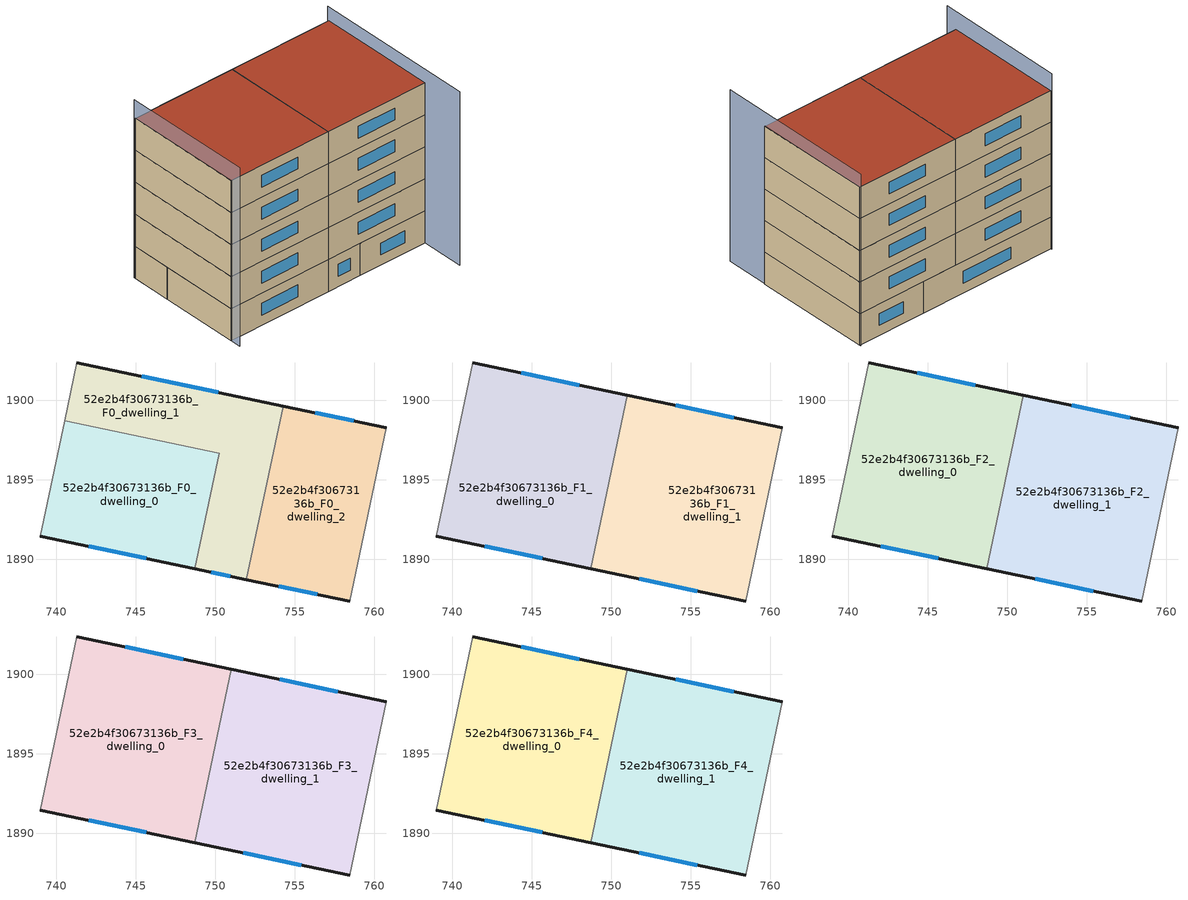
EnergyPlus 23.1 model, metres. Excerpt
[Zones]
52e2b4f30673136b_F0_dwelling_0
 floor ground (EU_floor_Construction): 750.24,1896.69 748.71,1889.42 738.97,1891.47 740.52,1898.73 z0
 wall outside (EU_wall_Construction): 738.97,1891.47 748.71,1889.42 z0:3
 wall adiabatic (EU_wall_Construction): 740.52,1898.73 738.97,1891.47 z0:3
 wall to 52e2b4f30673136b_F0_dwelling_1 (EU_wall_Construction): 748.71,1889.42 750.24,1896.69 740.52,1898.73 z0:3
 window (EU_Window_Construction): 742.03,1890.82 745.66,1890.06 z0.94:2.06
52e2b4f30673136b_F0_dwelling_1
 floor ground (EU_floor_Construction): 754.26,1899.64 751.96,1888.73 748.71,1889.42 750.24,1896.69 740.52,1898.73 741.3,1902.37 z0
 wall outside (EU_wall_Construction): 754.26,1899.64 741.3,1902.37 / 748.71,1889.42 751.96,1888.73 z0:3
 wall adiabatic (EU_wall_Construction): 741.3,1902.37 740.52,1898.73 z0:3
 wall to 52e2b4f30673136b_F0_dwelling_2 (EU_wall_Construction): 751.96,1888.73 754.26,1899.64 z0:3
 window (EU_Window_Construction): 750.19,1900.5 745.36,1901.52 / 749.73,1889.2 750.94,1888.95 z0.94:2.06
52e2b4f30673136b_F0_dwelling_2
 floor ground (EU_floor_Construction): 760.73,1898.28 758.45,1887.37 751.96,1888.73 754.26,1899.64 z0
 wall outside (EU_wall_Construction): 760.73,1898.28 754.26,1899.64 / 751.96,1888.73 758.45,1887.37 z0:3
 wall adiabatic (EU_wall_Construction): 758.45,1887.37 760.73,1898.28 z0:3
 window (EU_Window_Construction): 758.7,1898.71 756.29,1899.22 / 753.99,1888.3 756.42,1887.79 z0.94:2.06
52e2b4f30673136b_F1_dwelling_0
 floor to 52e2b4f30673136b_F0_dwelling_0 (EU_floor_Construction): 750.24,1896.69 748.71,1889.42 738.97,1891.47 740.52,1898.73 z3
 floor to 52e2b4f30673136b_F0_dwelling_1 (EU_floor_Construction): 751.01,1900.33 748.71,1889.42 750.24,1896.69 740.52,1898.73 741.3,1902.37 z3
 wall outside (EU_wall_Construction): 738.97,1891.47 748.71,1889.42 / 751.01,1900.33 741.3,1902.37 z3:6
 wall adiabatic (EU_wall_Construction): 741.3,1902.37 738.97,1891.47 z3:6
 wall to 52e2b4f30673136b_F1_dwelling_1 (EU_wall_Construction): 748.71,1889.42 751.01,1900.33 z3:6
 window (EU_Window_Construction): 742.03,1890.82 745.66,1890.06 / 747.97,1900.97 744.34,1901.73 z3.94:5.06
52e2b4f30673136b_F1_dwelling_1
 floor to 52e2b4f30673136b_F0_dwelling_1 (EU_floor_Construction): 754.25,1899.64 751.96,1888.73 748.71,1889.42 751.01,1900.33 z3
 floor to 52e2b4f30673136b_F0_dwelling_2 (EU_floor_Construction): 760.73,1898.28 758.45,1887.37 751.96,1888.73 754.25,1899.64 z3
 wall outside (EU_wall_Construction): 748.71,1889.42 758.45,1887.37 / 760.73,1898.28 751.01,1900.33 z3:6
 wall adiabatic (EU_wall_Construction): 758.45,1887.37 760.73,1898.28 z3:6
 window (EU_Window_Construction): 751.77,1888.77 755.4,1888.01 / 757.69,1898.92 754.06,1899.69 z3.94:5.06
52e2b4f30673136b_F2_dwelling_0
 floor to 52e2b4f30673136b_F1_dwelling_0 (EU_floor_Construction): 751.01,1900.33 748.71,1889.42 738.97,1891.47 741.3,1902.37 z6
 wall outside (EU_wall_Construction): 738.97,1891.47 748.71,1889.42 / 751.01,1900.33 741.3,1902.37 z6:9
 wall adiabatic (EU_wall_Construction): 741.3,1902.37 738.97,1891.47 z6:9
 wall to 52e2b4f30673136b_F2_dwelling_1 (EU_wall_Construction): 748.71,1889.42 751.01,1900.33 z6:9
 window (EU_Window_Construction): 742.03,1890.82 745.66,1890.06 / 747.97,1900.97 744.34,1901.73 z6.94:8.06
52e2b4f30673136b_F2_dwelling_1
 floor to 52e2b4f30673136b_F1_dwelling_1 (EU_floor_Construction): 760.73,1898.28 758.45,1887.37 748.71,1889.42 751.01,1900.33 z6
 wall outside (EU_wall_Construction): 748.71,1889.42 758.45,1887.37 / 760.73,1898.28 751.01,1900.33 z6:9
 wall adiabatic (EU_wall_Construction): 758.45,1887.37 760.73,1898.28 z6:9
 window (EU_Window_Construction): 751.77,1888.77 755.4,1888.01 / 757.69,1898.92 754.06,1899.69 z6.94:8.06
52e2b4f30673136b_F3_dwelling_0
 floor to 52e2b4f30673136b_F2_dwelling_0 (EU_floor_Construction): 751.01,1900.33 748.71,1889.42 738.97,1891.47 741.3,1902.37 z9
 wall outside (EU_wall_Construction): 738.97,1891.47 748.71,1889.42 / 751.01,1900.33 741.3,1902.37 z9:12
 wall adiabatic (EU_wall_Construction): 741.3,1902.37 738.97,1891.47 z9:12
 wall to 52e2b4f30673136b_F3_dwelling_1 (EU_wall_Construction): 748.71,1889.42 751.01,1900.33 z9:12
 window (EU_Window_Construction): 742.03,1890.82 745.66,1890.06 / 747.97,1900.97 744.34,1901.73 z9.94:11.06
52e2b4f30673136b_F3_dwelling_1
 floor to 52e2b4f30673136b_F2_dwelling_1 (EU_floor_Construction): 760.73,1898.28 758.45,1887.37 748.71,1889.42 751.01,1900.33 z9
 wall outside (EU_wall_Construction): 748.71,1889.42 758.45,1887.37 / 760.73,1898.28 751.01,1900.33 z9:12
 wall adiabatic (EU_wall_Construction): 758.45,1887.37 760.73,1898.28 z9:12
 window (EU_Window_Construction): 751.77,1888.77 755.4,1888.01 / 757.69,1898.92 754.06,1899.69 z9.94:11.06
52e2b4f30673136b_F4_dwelling_0
 floor to 52e2b4f30673136b_F3_dwelling_0 (EU_floor_Construction): 751.01,1900.33 748.71,1889.42 738.97,1891.47 741.3,1902.37 z12
 wall outside (EU_wall_Construction): 738.97,1891.47 748.71,1889.42 / 751.01,1900.33 741.3,1902.37 z12:15
 wall adiabatic (EU_wall_Construction): 741.3,1902.37 738.97,1891.47 z12:15
 wall to 52e2b4f30673136b_F4_dwelling_1 (EU_wall_Construction): 748.71,1889.42 751.01,1900.33 z12:15
 window (EU_Window_Construction): 742.03,1890.82 745.66,1890.06 / 747.97,1900.97 744.34,1901.73 z12.94:14.06
 roof outside (EU_roof_Construction): 748.71,1889.42 751.01,1900.33 741.3,1902.37 738.97,1891.47 z15
52e2b4f30673136b_F4_dwelling_1
 floor to 52e2b4f30673136b_F3_dwelling_1 (EU_floor_Construction): 760.73,1898.28 758.45,1887.37 748.71,1889.42 751.01,1900.33 z12
 wall outside (EU_wall_Construction): 748.71,1889.42 758.45,1887.37 / 760.73,1898.28 751.01,1900.33 z12:15
 wall adiabatic (EU_wall_Construction): 758.45,1887.37 760.73,1898.28 z12:15
 window (EU_Window_Construction): 751.77,1888.77 755.4,1888.01 / 757.69,1898.92 754.06,1899.69 z12.94:14.06
 roof outside (EU_roof_Construction): 758.45,1887.37 760.73,1898.28 751.01,1900.33 748.71,1889.42 z15
shading: 757.57,1883.39 760.76,1898.4 z0:16.3; 741.32,1902.49 738.8,1890.49 z0:16.7
[Building]
EU S2 Campaign: North Axis=0; Terrain=City; Solar Distribution=FullExterior
[Site:Location]
Vienna: Latitude=48; Longitude=16.5; Time Zone=1; Elevation=183
[SizingPeriod:WeatherFileDays]
AnnualSizingPeriod: Begin Month=1; Begin Day of Month=1; End Month=12; End Day of Month=31; Day of Week for Start Day=Monday; Use Weather File Daylight Saving Period=No; Use Weather File Rain and Snow Indicators=No
[MATERIAL]
EU_InternalMass_Material: Roughness=MediumRough; Thickness=0.1; Conductivity=1; Density=1800; Specific Heat=900; Thermal Absorptance=0.9; Solar Absorptance=0.7; Visible Absorptance=0.7
[MATERIAL:NOMASS] Roughness=MediumRough; Thermal Absorptance=0.9; Solar Absorptance=0.7; Visible Absorptance=0.7
Name | Thermal Resistance
EU_wall_NoMass | 0.914258
EU_roof_NoMass | 0.954009
EU_floor_NoMass | 1.09711
[WINDOWMATERIAL:SIMPLEGLAZINGSYSTEM]
EU_Window_SimpleGlazing: UFactor=2.09642; Solar Heat Gain Coefficient=0.65; Visible Transmittance=0.65
[CONSTRUCTION]
EU_wall_Construction: EU_wall_NoMass
EU_roof_Construction: EU_roof_NoMass
EU_floor_Construction: EU_floor_NoMass
EU_Window_Construction: EU_Window_SimpleGlazing
EU_InternalMass_Construction: EU_InternalMass_Material
[ZONE] Type=1; Multiplier=1; Ceiling Height=autocalculate; Floor Area=autocalculate; Part of Total Floor Area=Yes
Name | Volume
52e2b4f30673136b_F0_dwelling_0; 52e2b4f30673136b_F0_dwelling_2 | 221.692
52e2b4f30673136b_F1_dwelling_0 | 332.505
52e2b4f30673136b_F2_dwelling_0; 52e2b4f30673136b_F3_dwelling_0; 52e2b4f30673136b_F4_dwelling_0 | 332.51
52e2b4f30673136b_F0_dwelling_1 | 221.685
52e2b4f30673136b_F1_dwelling_1; 52e2b4f30673136b_F2_dwelling_1; 52e2b4f30673136b_F3_dwelling_1; 52e2b4f30673136b_F4_dwelling_1 | 332.561
[INTERNALMASS] Construction=EU_InternalMass_Construction
Name | Zone or ZoneList | Surface Area
52e2b4f30673136b_F0_dwelling_0_EU_InternalMass | 52e2b4f30673136b_F0_dwelling_0 | 73.8962
52e2b4f30673136b_F0_dwelling_1_EU_InternalMass | 52e2b4f30673136b_F0_dwelling_1 | 73.8952
52e2b4f30673136b_F0_dwelling_2_EU_InternalMass | 52e2b4f30673136b_F0_dwelling_2 | 73.8998
52e2b4f30673136b_F1_dwelling_0_EU_InternalMass | 52e2b4f30673136b_F1_dwelling_0 | 110.841
52e2b4f30673136b_F1_dwelling_1_EU_InternalMass | 52e2b4f30673136b_F1_dwelling_1 | 110.847
52e2b4f30673136b_F2_dwelling_0_EU_InternalMass | 52e2b4f30673136b_F2_dwelling_0 | 110.841
52e2b4f30673136b_F2_dwelling_1_EU_InternalMass | 52e2b4f30673136b_F2_dwelling_1 | 110.847
52e2b4f30673136b_F3_dwelling_0_EU_InternalMass | 52e2b4f30673136b_F3_dwelling_0 | 110.841
52e2b4f30673136b_F3_dwelling_1_EU_InternalMass | 52e2b4f30673136b_F3_dwelling_1 | 110.847
52e2b4f30673136b_F4_dwelling_0_EU_InternalMass | 52e2b4f30673136b_F4_dwelling_0 | 110.841
52e2b4f30673136b_F4_dwelling_1_EU_InternalMass | 52e2b4f30673136b_F4_dwelling_1 | 110.847
[OTHEREQUIPMENT] Fuel Type=Electricity; Design Level Calculation Method=Watts/Area; Power per Zone Floor Area=1; Fraction Latent=0; Fraction Radiant=0; Fraction Lost=0; Carbon Dioxide Generation Rate=0; EndUse Subcategory=EU_Step8_InternalGains
Name | Zone or ZoneList or Space or SpaceList | Schedule
EU_Step8_InternalGain_52e2b4f30673136b_F0_dwelling_0_f000 | 52e2b4f30673136b_F0_dwelling_0 | EU_Step8_GainSchedule_52e2b4f30673136b_F0_dwelling_0_f000
EU_Step8_InternalGain_52e2b4f30673136b_F0_dwelling_1_f000 | 52e2b4f30673136b_F0_dwelling_1 | EU_Step8_GainSchedule_52e2b4f30673136b_F0_dwelling_1_f000
EU_Step8_InternalGain_52e2b4f30673136b_F0_dwelling_2_f000 | 52e2b4f30673136b_F0_dwelling_2 | EU_Step8_GainSchedule_52e2b4f30673136b_F0_dwelling_2_f000
EU_Step8_InternalGain_52e2b4f30673136b_F1_dwelling_0_f000 | 52e2b4f30673136b_F1_dwelling_0 | EU_Step8_GainSchedule_52e2b4f30673136b_F1_dwelling_0_f000
EU_Step8_InternalGain_52e2b4f30673136b_F1_dwelling_1_f000 | 52e2b4f30673136b_F1_dwelling_1 | EU_Step8_GainSchedule_52e2b4f30673136b_F1_dwelling_1_f000
EU_Step8_InternalGain_52e2b4f30673136b_F2_dwelling_0_f000 | 52e2b4f30673136b_F2_dwelling_0 | EU_Step8_GainSchedule_52e2b4f30673136b_F2_dwelling_0_f000
EU_Step8_InternalGain_52e2b4f30673136b_F2_dwelling_1_f000 | 52e2b4f30673136b_F2_dwelling_1 | EU_Step8_GainSchedule_52e2b4f30673136b_F2_dwelling_1_f000
EU_Step8_InternalGain_52e2b4f30673136b_F3_dwelling_0_f000 | 52e2b4f30673136b_F3_dwelling_0 | EU_Step8_GainSchedule_52e2b4f30673136b_F3_dwelling_0_f000
EU_Step8_InternalGain_52e2b4f30673136b_F3_dwelling_1_f000 | 52e2b4f30673136b_F3_dwelling_1 | EU_Step8_GainSchedule_52e2b4f30673136b_F3_dwelling_1_f000
EU_Step8_InternalGain_52e2b4f30673136b_F4_dwelling_0_f000 | 52e2b4f30673136b_F4_dwelling_0 | EU_Step8_GainSchedule_52e2b4f30673136b_F4_dwelling_0_f000
EU_Step8_InternalGain_52e2b4f30673136b_F4_dwelling_1_f000 | 52e2b4f30673136b_F4_dwelling_1 | EU_Step8_GainSchedule_52e2b4f30673136b_F4_dwelling_1_f000
[ZONEVENTILATION:DESIGNFLOWRATE] Schedule=EU_AlwaysOn; Design Flow Rate Calculation Method=AirChanges/Hour; Air Changes per Hour=0.546891; Ventilation Type=Natural; Fan Pressure Rise=0; Fan Total Efficiency=1; Constant Term Coefficient=1; Temperature Term Coefficient=0; Velocity Term Coefficient=0; Velocity Squared Term Coefficient=0; Minimum Indoor Temperature=-100; Maximum Indoor Temperature=100; Delta Temperature=-100; Minimum Outdoor Temperature=-100; Maximum Outdoor Temperature=100; Maximum Wind Speed=40
Name | Zone or ZoneList or Space or SpaceList
EU_ConstantAir_52e2b4f30673136b_F0_dwelling_0 | 52e2b4f30673136b_F0_dwelling_0
EU_ConstantAir_52e2b4f30673136b_F0_dwelling_1 | 52e2b4f30673136b_F0_dwelling_1
EU_ConstantAir_52e2b4f30673136b_F0_dwelling_2 | 52e2b4f30673136b_F0_dwelling_2
EU_ConstantAir_52e2b4f30673136b_F1_dwelling_0 | 52e2b4f30673136b_F1_dwelling_0
EU_ConstantAir_52e2b4f30673136b_F1_dwelling_1 | 52e2b4f30673136b_F1_dwelling_1
EU_ConstantAir_52e2b4f30673136b_F2_dwelling_0 | 52e2b4f30673136b_F2_dwelling_0
EU_ConstantAir_52e2b4f30673136b_F2_dwelling_1 | 52e2b4f30673136b_F2_dwelling_1
EU_ConstantAir_52e2b4f30673136b_F3_dwelling_0 | 52e2b4f30673136b_F3_dwelling_0
EU_ConstantAir_52e2b4f30673136b_F3_dwelling_1 | 52e2b4f30673136b_F3_dwelling_1
EU_ConstantAir_52e2b4f30673136b_F4_dwelling_0 | 52e2b4f30673136b_F4_dwelling_0
EU_ConstantAir_52e2b4f30673136b_F4_dwelling_1 | 52e2b4f30673136b_F4_dwelling_1
[HVACTEMPLATE:THERMOSTAT] Constant Heating Setpoint=20; Constant Cooling Setpoint=50
EU_HeatOnly_52e2b4f30673136b_F0_dwelling_0; EU_HeatOnly_52e2b4f30673136b_F0_dwelling_1; EU_HeatOnly_52e2b4f30673136b_F0_dwelling_2; EU_HeatOnly_52e2b4f30673136b_F1_dwelling_0; EU_HeatOnly_52e2b4f30673136b_F1_dwelling_1; EU_HeatOnly_52e2b4f30673136b_F2_dwelling_0; EU_HeatOnly_52e2b4f30673136b_F2_dwelling_1; EU_HeatOnly_52e2b4f30673136b_F3_dwelling_0; EU_HeatOnly_52e2b4f30673136b_F3_dwelling_1; EU_HeatOnly_52e2b4f30673136b_F4_dwelling_0; EU_HeatOnly_52e2b4f30673136b_F4_dwelling_1
[HVACTEMPLATE:ZONE:IDEALLOADSAIRSYSTEM] System Availability Schedule=EU_AlwaysOn; Maximum Heating Supply Air Temperature=50; Minimum Cooling Supply Air Temperature=13; Maximum Heating Supply Air Humidity Ratio=0.0156; Minimum Cooling Supply Air Humidity Ratio=0.0077; Heating Limit=NoLimit; Cooling Limit=NoLimit; Heating Availability Schedule=EU_AlwaysOn; Cooling Availability Schedule=EU_CoolingOff; Dehumidification Control Type=ConstantSensibleHeatRatio; Cooling Sensible Heat Ratio=0.7; Dehumidification Setpoint=60; Humidification Control Type=None; Humidification Setpoint=30; Outdoor Air Method=None; Outdoor Air Flow Rate per Person=0.00944; Outdoor Air Flow Rate per Zone Floor Area=0; Outdoor Air Flow Rate per Zone=0; Demand Controlled Ventilation Type=None; Outdoor Air Economizer Type=NoEconomizer; Heat Recovery Type=None; Sensible Heat Recovery Effectiveness=0.7; Latent Heat Recovery Effectiveness=0.65
Name | Template Thermostat
52e2b4f30673136b_F0_dwelling_0 | EU_HeatOnly_52e2b4f30673136b_F0_dwelling_0
52e2b4f30673136b_F0_dwelling_1 | EU_HeatOnly_52e2b4f30673136b_F0_dwelling_1
52e2b4f30673136b_F0_dwelling_2 | EU_HeatOnly_52e2b4f30673136b_F0_dwelling_2
52e2b4f30673136b_F1_dwelling_0 | EU_HeatOnly_52e2b4f30673136b_F1_dwelling_0
52e2b4f30673136b_F1_dwelling_1 | EU_HeatOnly_52e2b4f30673136b_F1_dwelling_1
52e2b4f30673136b_F2_dwelling_0 | EU_HeatOnly_52e2b4f30673136b_F2_dwelling_0
52e2b4f30673136b_F2_dwelling_1 | EU_HeatOnly_52e2b4f30673136b_F2_dwelling_1
52e2b4f30673136b_F3_dwelling_0 | EU_HeatOnly_52e2b4f30673136b_F3_dwelling_0
52e2b4f30673136b_F3_dwelling_1 | EU_HeatOnly_52e2b4f30673136b_F3_dwelling_1
52e2b4f30673136b_F4_dwelling_0 | EU_HeatOnly_52e2b4f30673136b_F4_dwelling_0
52e2b4f30673136b_F4_dwelling_1 | EU_HeatOnly_52e2b4f30673136b_F4_dwelling_1
[SIZING:ZONE] Zone Cooling Design Supply Air Temperature Input Method=SupplyAirTemperature; Zone Cooling Design Supply Air Temperature=13; Zone Heating Design Supply Air Temperature Input Method=SupplyAirTemperature; Zone Heating Design Supply Air Temperature=50; Zone Cooling Design Supply Air Humidity Ratio=0.008; Zone Heating Design Supply Air Humidity Ratio=0.008; Cooling Design Air Flow Method=DesignDay; Cooling Design Air Flow Rate=0; Cooling Minimum Air Flow per Zone Floor Area=0.000762; Cooling Minimum Air Flow=0; Cooling Minimum Air Flow Fraction=0.2; Heating Design Air Flow Method=DesignDay; Heating Design Air Flow Rate=0; Heating Maximum Air Flow per Zone Floor Area=0.002032; Heating Maximum Air Flow=0.141576; Heating Maximum Air Flow Fraction=0.3; Account for Dedicated Outdoor Air System=No; Dedicated Outdoor Air System Control Strategy=NeutralSupplyAir; Dedicated Outdoor Air Low Setpoint Temperature for Design=autosize; Dedicated Outdoor Air High Setpoint Temperature for Design=autosize; Zone Load Sizing Method=Sensible Load Only No Latent Load; Zone Latent Cooling Design Supply Air Humidity Ratio Input Method=HumidityRatioDifference; Zone Cooling Design Supply Air Humidity Ratio Difference=0.005; Zone Latent Heating Design Supply Air Humidity Ratio Input Method=HumidityRatioDifference; Zone Humidification Design Supply Air Humidity Ratio Difference=0.005
52e2b4f30673136b_F0_dwelling_0; 52e2b4f30673136b_F0_dwelling_1; 52e2b4f30673136b_F0_dwelling_2; 52e2b4f30673136b_F1_dwelling_0; 52e2b4f30673136b_F1_dwelling_1; 52e2b4f30673136b_F2_dwelling_0; 52e2b4f30673136b_F2_dwelling_1; 52e2b4f30673136b_F3_dwelling_0; 52e2b4f30673136b_F3_dwelling_1; 52e2b4f30673136b_F4_dwelling_0; 52e2b4f30673136b_F4_dwelling_1
[SCHEDULE:CONSTANT]
Name | Hourly Value
EU_AlwaysOn | 1
EU_CoolingOff | 0
[SCHEDULE:FILE] Column Number=1; Rows to Skip at Top=0; Number of Hours of Data=8760; Column Separator=Comma; Interpolate to Timestep=No; Minutes per Item=60; Adjust Schedule for Daylight Savings=Yes
Name | File
EU_Step8_GainSchedule_52e2b4f30673136b_F0_dwelling_0_f000 | ../../schedules/52e2b4f30673136b/52e2b4f30673136b_F0_dwelling_0_f000_gain.csv
EU_Step8_GainSchedule_52e2b4f30673136b_F0_dwelling_1_f000 | ../../schedules/52e2b4f30673136b/52e2b4f30673136b_F0_dwelling_1_f000_gain.csv
EU_Step8_GainSchedule_52e2b4f30673136b_F0_dwelling_2_f000 | ../../schedules/52e2b4f30673136b/52e2b4f30673136b_F0_dwelling_2_f000_gain.csv
EU_Step8_GainSchedule_52e2b4f30673136b_F1_dwelling_0_f000 | ../../schedules/52e2b4f30673136b/52e2b4f30673136b_F1_dwelling_0_f000_gain.csv
EU_Step8_GainSchedule_52e2b4f30673136b_F1_dwelling_1_f000 | ../../schedules/52e2b4f30673136b/52e2b4f30673136b_F1_dwelling_1_f000_gain.csv
EU_Step8_GainSchedule_52e2b4f30673136b_F2_dwelling_0_f000 | ../../schedules/52e2b4f30673136b/52e2b4f30673136b_F2_dwelling_0_f000_gain.csv
EU_Step8_GainSchedule_52e2b4f30673136b_F2_dwelling_1_f000 | ../../schedules/52e2b4f30673136b/52e2b4f30673136b_F2_dwelling_1_f000_gain.csv
EU_Step8_GainSchedule_52e2b4f30673136b_F3_dwelling_0_f000 | ../../schedules/52e2b4f30673136b/52e2b4f30673136b_F3_dwelling_0_f000_gain.csv
EU_Step8_GainSchedule_52e2b4f30673136b_F3_dwelling_1_f000 | ../../schedules/52e2b4f30673136b/52e2b4f30673136b_F3_dwelling_1_f000_gain.csv
EU_Step8_GainSchedule_52e2b4f30673136b_F4_dwelling_0_f000 | ../../schedules/52e2b4f30673136b/52e2b4f30673136b_F4_dwelling_0_f000_gain.csv
EU_Step8_GainSchedule_52e2b4f30673136b_F4_dwelling_1_f000 | ../../schedules/52e2b4f30673136b/52e2b4f30673136b_F4_dwelling_1_f000_gain.csv
